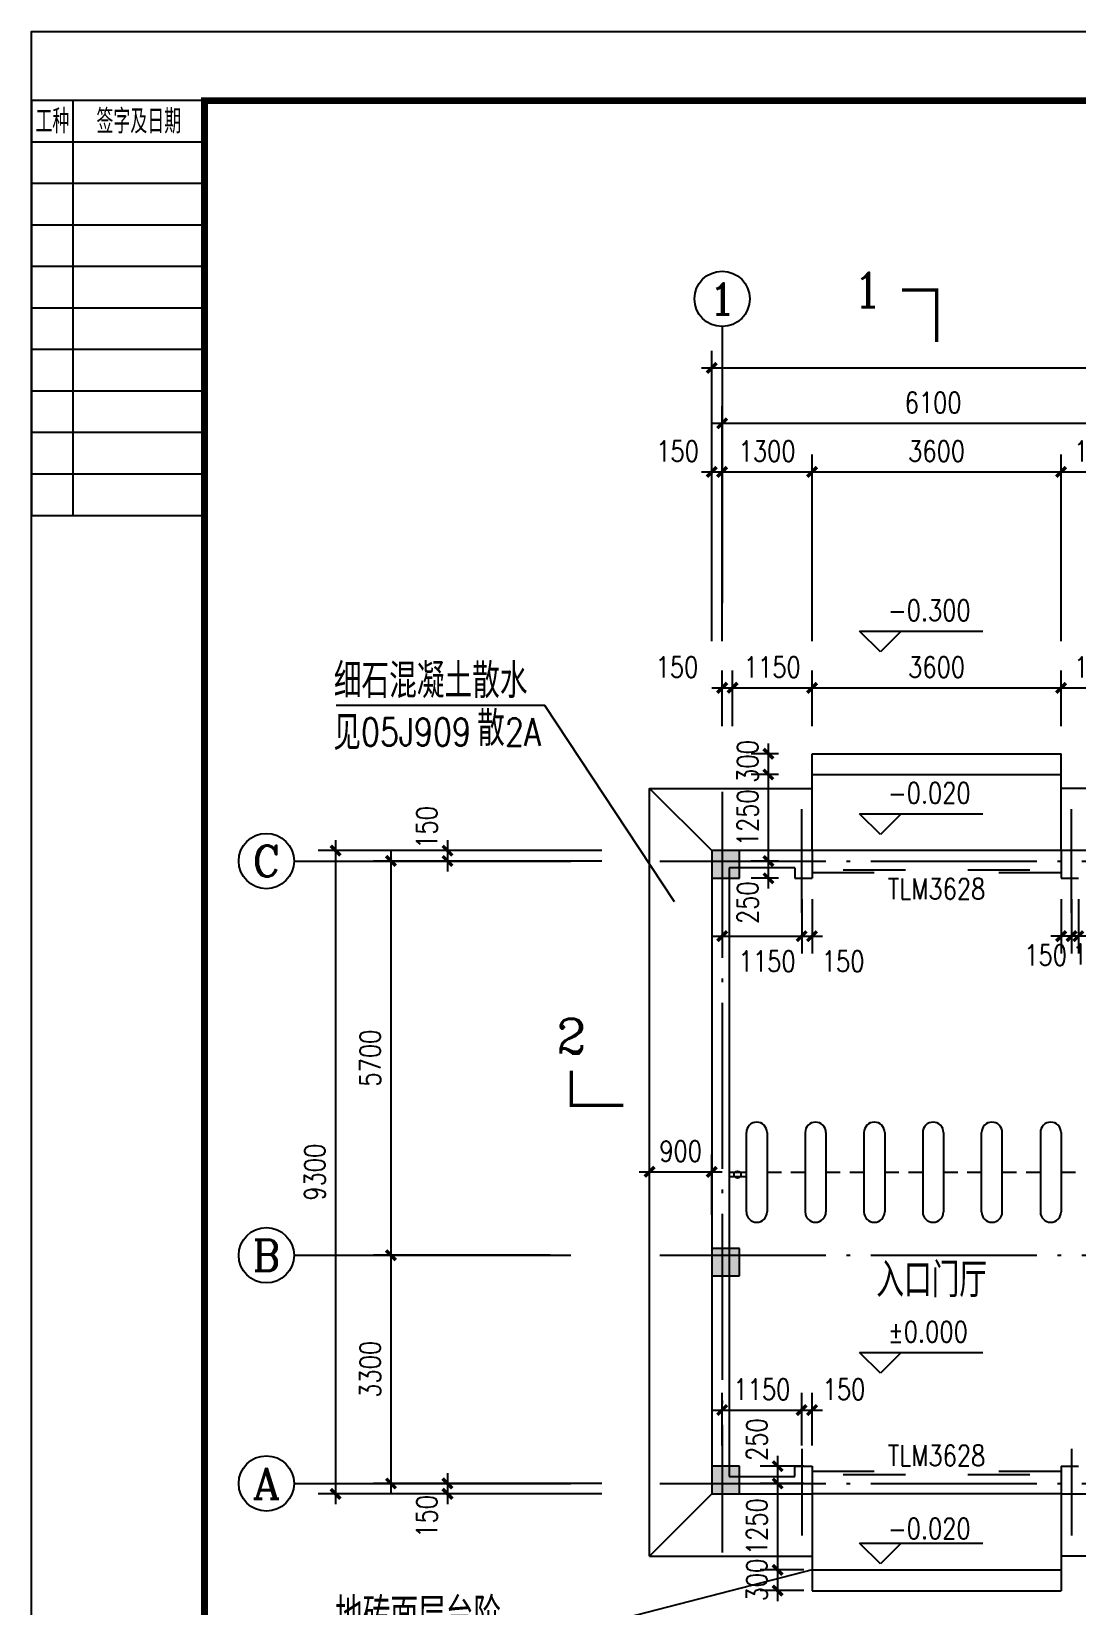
# Model space of a CAD drawing. Extents: x 458975 to 585950, y -118893 to 21149.
# Drawn here: x 458975 to 474082, y -50985 to -28226 of the extents above; entities that cross this region are included whole.
import ezdxf
from ezdxf.enums import TextEntityAlignment as Align

# ---------------------------------------------------------------- set-up
doc = ezdxf.new("R2010")
doc.units = 0
doc.header["$LTSCALE"] = 1000
doc.header["$MEASUREMENT"] = 0
doc.linetypes.add('ACAD_ISO04W100', pattern=[30.5, 24, -3, 0.5, -3])
doc.layers.get('0').update_dxf_attribs({"linetype": 'CONTINUOUS'})
doc.layers.get('DEFPOINTS').update_dxf_attribs({"linetype": 'CONTINUOUS'})
for name, color, linetype in [('APRO', 7, 'CONTINUOUS'), ('AXIS', 3, 'CONTINUOUS'), ('AXIS_TEXT', 3, 'CONTINUOUS'), ('COLUMN', 7, 'CONTINUOUS'), ('DOTE', 1, 'ACAD_ISO04W100'), ('LEVL', 3, 'CONTINUOUS'), ('LVTRY', 6, 'CONTINUOUS'), ('PUB_DIM', 3, 'CONTINUOUS'), ('PUB_SYMB', 3, 'CONTINUOUS'), ('PUB_SYMB_TEXT', 7, 'CONTINUOUS'), ('PUB_TEXT', 7, 'CONTINUOUS'), ('PUB_TITLE', 4, 'CONTINUOUS'), ('SOLID_HATCH', 251, 'CONTINUOUS'), ('STAIR', 2, 'CONTINUOUS'), ('WALL', 151, 'CONTINUOUS'), ('WINDOW', 2, 'CONTINUOUS'), ('WINDOW_GROUND', 2, 'CONTINUOUS'), ('WINDOW_TEXT', 7, 'CONTINUOUS'), ('填充层', 8, 'CONTINUOUS')]:
    doc.layers.add(name, color=color, linetype=linetype)
doc.styles.add('-HZTXTSIMPLEX', font='SIMPLEX.shx', dxfattribs={"width": 0.8, "bigfont": 'HZTXT.shx'})
doc.styles.add('_HZTXT', font='txt.shx', dxfattribs={"width": 0.8, "bigfont": 'HZTXT.shx'})
doc.styles.add('_SIMPLEX', font='simplex.shx', dxfattribs={"width": 0.6})
doc.styles.add('COMP', font='COMPLEX.shx', dxfattribs={"bigfont": 'hztxt'})
doc.styles.add('COMPLEX', font='COMPLEX.shx')
doc.styles.add('dim_font', font='SIMPLEX.shx', dxfattribs={"width": 0.8})
doc.dimstyles.new('DIMN', dxfattribs={"dimtxt": 300, "dimasz": 100, "dimexe": 250, "dimexo": 300, "dimgap": 0, "dimtad": 0, "dimdec": 0, "dimzin": 0, "dimdsep": 46, "dimtxsty": 'dim_font', "dimblk": 'ARCHTICK', "dimcen": 0.09, "dimdle": 150, "dimclrt": 7, "dimazin": 0, "dimtfac": 1, "dimtdec": 0, "dimtix": 1, "dimtmove": 2, "dimatfit": 3, "dimfxl": 1, "dimtvp": 1, "dimtolj": 1, "dimtzin": 0, "dimarcsym": 0})

# ---------------------------------------------------------------- blocks, each defined once
blk = doc.blocks.new('_section')
at = {"const_width": 0.1}
blk.add_lwpolyline([(1, 0), (0, 0), (0, 1.5)], dxfattribs=at)
at = {"layer": 'PUB_SYMB_TEXT', "style": 'COMP'}
blk.add_attdef('A', text='', height=1, dxfattribs=at).set_placement((2, 0), align=Align.MIDDLE)
blk = doc.blocks.new('_axiso')
blk.add_circle((0, 0), 0.5)
at = {"layer": 'AXIS_TEXT', "style": 'COMPLEX', "width": 1.041667}
blk.add_attdef('A', text='', height=0.56, dxfattribs=at).set_placement((-0.25, -0.28), (0.25, -0.28), align=Align.FIT)
blk = doc.blocks.new('_archtick')
at = {"const_width": 0.5}
blk.add_lwpolyline([(-0.7, -0.7), (0.7, 0.7)], dxfattribs=at)
blk = doc.blocks.new('*D12')
at = {"layer": 'AXIS', "color": 0, "lineweight": -2, "transparency": 16777216}
for p, q in [((466471, -40220), (463921, -40220)), ((464171, -40070), (464171, -46070)), ((466471, -45920), (463921, -45920))]:
    blk.add_line(p, q, dxfattribs=at)
at = {"layer": 'DEFPOINTS', "color": 0, "transparency": 16777216}
for p in [(466771, -40220), (464171, -45920), (466771, -45920)]:
    blk.add_point(p, dxfattribs=at)
at = {"layer": 'AXIS', "color": 0, "lineweight": -2, "transparency": 16777216, "xscale": 100, "yscale": 100, "zscale": 100}
for p, rotation in [((464171, -40220), 90), ((464171, -45920), 270)]:
    blk.add_blockref('_archtick', p, dxfattribs=dict(at, rotation=rotation))
at = {"layer": 'AXIS', "color": 7, "transparency": 16777216, "insert": (463871, -43070), "char_height": 300, "attachment_point": 5, "rotation": 90, "style": 'dim_font'}
blk.add_mtext('\\A1;5700', dxfattribs=at)
blk = doc.blocks.new('*D13')
at = {"layer": 'AXIS', "color": 0, "lineweight": -2, "transparency": 16777216}
for p, q in [((466471, -45920), (463921, -45920)), ((464171, -45770), (464171, -49370)), ((466471, -49220), (463921, -49220))]:
    blk.add_line(p, q, dxfattribs=at)
at = {"layer": 'DEFPOINTS', "color": 0, "transparency": 16777216}
for p in [(466771, -45920), (464171, -49220), (466771, -49220)]:
    blk.add_point(p, dxfattribs=at)
at = {"layer": 'AXIS', "color": 0, "lineweight": -2, "transparency": 16777216, "xscale": 100, "yscale": 100, "zscale": 100}
for p, rotation in [((464171, -45920), 90), ((464171, -49220), 270)]:
    blk.add_blockref('_archtick', p, dxfattribs=dict(at, rotation=rotation))
at = {"layer": 'AXIS', "color": 7, "transparency": 16777216, "insert": (463871, -47570), "char_height": 300, "attachment_point": 5, "rotation": 90, "style": 'dim_font'}
blk.add_mtext('\\A1;3300', dxfattribs=at)
blk = doc.blocks.new('*D14')
at = {"layer": 'AXIS', "color": 0, "lineweight": -2, "transparency": 16777216}
for p, q in [((463371, -39920), (463371, -49520)), ((466471, -40070), (463121, -40070)), ((466471, -49370), (463121, -49370))]:
    blk.add_line(p, q, dxfattribs=at)
at = {"layer": 'DEFPOINTS', "color": 0, "transparency": 16777216}
for p in [(466771, -40070), (463371, -49370), (466771, -49370)]:
    blk.add_point(p, dxfattribs=at)
at = {"layer": 'AXIS', "color": 0, "lineweight": -2, "transparency": 16777216, "xscale": 100, "yscale": 100, "zscale": 100}
for p, rotation in [((463371, -40070), 90), ((463371, -49370), 270)]:
    blk.add_blockref('_archtick', p, dxfattribs=dict(at, rotation=rotation))
at = {"layer": 'AXIS', "color": 7, "transparency": 16777216, "insert": (463071, -44720), "char_height": 300, "attachment_point": 5, "rotation": 90, "style": 'dim_font'}
blk.add_mtext('\\A1;9300', dxfattribs=at)
blk = doc.blocks.new('*D25')
at = {"layer": 'AXIS', "color": 0, "lineweight": -2, "transparency": 16777216}
for p, q in [((468958.9982, -36192.27824), (468958.9982, -33642.27824)), ((475058.9982, -36192.27824), (475058.9982, -33642.27824)), ((475208.9982, -33892.27824), (468808.9982, -33892.27824))]:
    blk.add_line(p, q, dxfattribs=at)
at = {"layer": 'DEFPOINTS', "color": 0, "transparency": 16777216}
for p in [(468958.9982, -33892.27824), (468958.9982, -36492.27824), (475058.9982, -36492.27824)]:
    blk.add_point(p, dxfattribs=at)
at = {"layer": 'AXIS', "color": 0, "lineweight": -2, "transparency": 16777216, "xscale": 100, "yscale": 100, "zscale": 100, "rotation": 180}
blk.add_blockref('_archtick', (468958.9982, -33892.27824), dxfattribs=at)
at = {"layer": 'AXIS', "color": 0, "lineweight": -2, "transparency": 16777216, "xscale": 100, "yscale": 100, "zscale": 100}
blk.add_blockref('_archtick', (475058.9982, -33892.27824), dxfattribs=at)
at = {"layer": 'AXIS', "color": 7, "transparency": 16777216, "insert": (472008.9982, -33592.27824), "char_height": 300, "attachment_point": 5, "style": 'dim_font'}
blk.add_mtext('\\A1;6100', dxfattribs=at)
blk = doc.blocks.new('*D26')
at = {"layer": 'AXIS', "color": 0, "lineweight": -2, "transparency": 16777216}
for p, q in [((468809, -36192), (468809, -32842)), ((494059, -36192), (494059, -32842)), ((494209, -33092), (468659, -33092))]:
    blk.add_line(p, q, dxfattribs=at)
at = {"layer": 'DEFPOINTS', "color": 0, "transparency": 16777216}
for p in [(468809, -33092), (468809, -36492), (494059, -36492)]:
    blk.add_point(p, dxfattribs=at)
at = {"layer": 'AXIS', "color": 0, "lineweight": -2, "transparency": 16777216, "xscale": 100, "yscale": 100, "zscale": 100, "rotation": 180}
blk.add_blockref('_archtick', (468809, -33092), dxfattribs=at)
at = {"layer": 'AXIS', "color": 0, "lineweight": -2, "transparency": 16777216, "xscale": 100, "yscale": 100, "zscale": 100}
blk.add_blockref('_archtick', (494059, -33092), dxfattribs=at)
at = {"layer": 'AXIS', "color": 7, "transparency": 16777216, "insert": (481014, -32792), "char_height": 300, "attachment_point": 5, "style": 'dim_font'}
blk.add_mtext('\\A1;25250', dxfattribs=at)
blk = doc.blocks.new('*D39')
at = {"layer": 'DEFPOINTS', "color": 0, "transparency": 16777216}
for p in [(464989, -40220), (467521, -40070), (467521, -40220)]:
    blk.add_point(p, dxfattribs=at)
at = {"layer": 'PUB_DIM', "color": 0, "lineweight": -2, "transparency": 16777216}
for p, q in [((464989, -39920), (464989, -40370)), ((467221, -40070), (464739, -40070)), ((467221, -40220), (464739, -40220))]:
    blk.add_line(p, q, dxfattribs=at)
at = {"layer": 'PUB_DIM', "color": 0, "lineweight": -2, "transparency": 16777216, "xscale": 100, "yscale": 100, "zscale": 100}
for p, rotation in [((464989, -40070), 90), ((464989, -40220), 270)]:
    blk.add_blockref('_archtick', p, dxfattribs=dict(at, rotation=rotation))
at = {"layer": 'PUB_DIM', "color": 7, "transparency": 16777216, "insert": (464689, -39735), "char_height": 300, "attachment_point": 5, "rotation": 90, "style": 'dim_font'}
blk.add_mtext('\\A1;150', dxfattribs=at)
blk = doc.blocks.new('*D40')
at = {"layer": 'DEFPOINTS', "color": 0, "transparency": 16777216}
for p in [(464989, -49370), (467521, -49220), (467521, -49370)]:
    blk.add_point(p, dxfattribs=at)
at = {"layer": 'PUB_DIM', "color": 0, "lineweight": -2, "transparency": 16777216}
for p, q in [((464989, -49070), (464989, -49520)), ((467221, -49220), (464739, -49220)), ((467221, -49370), (464739, -49370))]:
    blk.add_line(p, q, dxfattribs=at)
at = {"layer": 'PUB_DIM', "color": 0, "lineweight": -2, "transparency": 16777216, "xscale": 100, "yscale": 100, "zscale": 100}
for p, rotation in [((464989, -49220), 90), ((464989, -49370), 270)]:
    blk.add_blockref('_archtick', p, dxfattribs=dict(at, rotation=rotation))
at = {"layer": 'PUB_DIM', "color": 7, "transparency": 16777216, "insert": (464689, -49696), "char_height": 300, "attachment_point": 5, "rotation": 90, "style": 'dim_font'}
blk.add_mtext('\\A1;150', dxfattribs=at)
blk = doc.blocks.new('*D43')
at = {"layer": 'DEFPOINTS', "color": 0, "transparency": 16777216}
for p in [(468959, -34594), (468809, -37342), (468959, -37342)]:
    blk.add_point(p, dxfattribs=at)
at = {"layer": 'PUB_DIM', "color": 0, "lineweight": -2, "transparency": 16777216}
for p, q in [((468809, -37042), (468809, -34344)), ((468959, -37042), (468959, -34344)), ((468659, -34594), (469109, -34594))]:
    blk.add_line(p, q, dxfattribs=at)
at = {"layer": 'PUB_DIM', "color": 0, "lineweight": -2, "transparency": 16777216, "xscale": 100, "yscale": 100, "zscale": 100, "rotation": 180}
blk.add_blockref('_archtick', (468809, -34594), dxfattribs=at)
at = {"layer": 'PUB_DIM', "color": 0, "lineweight": -2, "transparency": 16777216, "xscale": 100, "yscale": 100, "zscale": 100}
blk.add_blockref('_archtick', (468959, -34594), dxfattribs=at)
at = {"layer": 'PUB_DIM', "color": 7, "transparency": 16777216, "insert": (468315, -34294), "char_height": 300, "attachment_point": 5, "style": 'dim_font'}
blk.add_mtext('\\A1;150', dxfattribs=at)
blk = doc.blocks.new('*D44')
at = {"layer": 'DEFPOINTS', "color": 0, "transparency": 16777216}
for p in [(470259, -34594), (468959, -37342), (470259, -37342)]:
    blk.add_point(p, dxfattribs=at)
at = {"layer": 'PUB_DIM', "color": 0, "lineweight": -2, "transparency": 16777216}
for p, q in [((468959, -37042), (468959, -34344)), ((470259, -37042), (470259, -34344)), ((468809, -34594), (470409, -34594))]:
    blk.add_line(p, q, dxfattribs=at)
at = {"layer": 'PUB_DIM', "color": 0, "lineweight": -2, "transparency": 16777216, "xscale": 100, "yscale": 100, "zscale": 100, "rotation": 180}
blk.add_blockref('_archtick', (468959, -34594), dxfattribs=at)
at = {"layer": 'PUB_DIM', "color": 0, "lineweight": -2, "transparency": 16777216, "xscale": 100, "yscale": 100, "zscale": 100}
blk.add_blockref('_archtick', (470259, -34594), dxfattribs=at)
at = {"layer": 'PUB_DIM', "color": 7, "transparency": 16777216, "insert": (469609, -34294), "char_height": 300, "attachment_point": 5, "style": 'dim_font'}
blk.add_mtext('\\A1;1300', dxfattribs=at)
blk = doc.blocks.new('*D45')
at = {"layer": 'DEFPOINTS', "color": 0, "transparency": 16777216}
for p in [(473859, -34594), (470259, -37342), (473859, -37342)]:
    blk.add_point(p, dxfattribs=at)
at = {"layer": 'PUB_DIM', "color": 0, "lineweight": -2, "transparency": 16777216}
for p, q in [((470259, -37042), (470259, -34344)), ((473859, -37042), (473859, -34344)), ((470109, -34594), (474009, -34594))]:
    blk.add_line(p, q, dxfattribs=at)
at = {"layer": 'PUB_DIM', "color": 0, "lineweight": -2, "transparency": 16777216, "xscale": 100, "yscale": 100, "zscale": 100, "rotation": 180}
blk.add_blockref('_archtick', (470259, -34594), dxfattribs=at)
at = {"layer": 'PUB_DIM', "color": 0, "lineweight": -2, "transparency": 16777216, "xscale": 100, "yscale": 100, "zscale": 100}
blk.add_blockref('_archtick', (473859, -34594), dxfattribs=at)
at = {"layer": 'PUB_DIM', "color": 7, "transparency": 16777216, "insert": (472059, -34294), "char_height": 300, "attachment_point": 5, "style": 'dim_font'}
blk.add_mtext('\\A1;3600', dxfattribs=at)
blk = doc.blocks.new('*D46')
at = {"layer": 'DEFPOINTS', "color": 0, "transparency": 16777216}
for p in [(475059, -34594), (473859, -37342), (475059, -37342)]:
    blk.add_point(p, dxfattribs=at)
at = {"layer": 'PUB_DIM', "color": 0, "lineweight": -2, "transparency": 16777216}
for p, q in [((473859, -37042), (473859, -34344)), ((475059, -37042), (475059, -34344)), ((473709, -34594), (475209, -34594))]:
    blk.add_line(p, q, dxfattribs=at)
at = {"layer": 'PUB_DIM', "color": 0, "lineweight": -2, "transparency": 16777216, "xscale": 100, "yscale": 100, "zscale": 100, "rotation": 180}
blk.add_blockref('_archtick', (473859, -34594), dxfattribs=at)
at = {"layer": 'PUB_DIM', "color": 0, "lineweight": -2, "transparency": 16777216, "xscale": 100, "yscale": 100, "zscale": 100}
blk.add_blockref('_archtick', (475059, -34594), dxfattribs=at)
at = {"layer": 'PUB_DIM', "color": 7, "transparency": 16777216, "insert": (474459, -34294), "char_height": 300, "attachment_point": 5, "style": 'dim_font'}
blk.add_mtext('\\A1;1200', dxfattribs=at)
blk = doc.blocks.new('*D83')
at = {"layer": 'DEFPOINTS', "color": 0, "transparency": 16777216}
for p in [(469109, -37716), (468959, -38570), (469109, -38570)]:
    blk.add_point(p, dxfattribs=at)
at = {"layer": 'PUB_DIM', "color": 0, "lineweight": -2, "transparency": 16777216}
for p, q in [((468959, -38270), (468959, -37466)), ((469109, -38270), (469109, -37466)), ((468809, -37716), (469259, -37716))]:
    blk.add_line(p, q, dxfattribs=at)
at = {"layer": 'PUB_DIM', "color": 0, "lineweight": -2, "transparency": 16777216, "xscale": 100, "yscale": 100, "zscale": 100, "rotation": 180}
blk.add_blockref('_archtick', (468959, -37716), dxfattribs=at)
at = {"layer": 'PUB_DIM', "color": 0, "lineweight": -2, "transparency": 16777216, "xscale": 100, "yscale": 100, "zscale": 100}
blk.add_blockref('_archtick', (469109, -37716), dxfattribs=at)
at = {"layer": 'PUB_DIM', "color": 7, "transparency": 16777216, "insert": (468306, -37416), "char_height": 300, "attachment_point": 5, "style": 'dim_font'}
blk.add_mtext('\\A1;150', dxfattribs=at)
blk = doc.blocks.new('*D84')
at = {"layer": 'DEFPOINTS', "color": 0, "transparency": 16777216}
for p in [(470259, -37716), (469109, -38570), (470259, -38570)]:
    blk.add_point(p, dxfattribs=at)
at = {"layer": 'PUB_DIM', "color": 0, "lineweight": -2, "transparency": 16777216}
for p, q in [((469109, -38270), (469109, -37466)), ((470259, -38270), (470259, -37466)), ((468959, -37716), (470409, -37716))]:
    blk.add_line(p, q, dxfattribs=at)
at = {"layer": 'PUB_DIM', "color": 0, "lineweight": -2, "transparency": 16777216, "xscale": 100, "yscale": 100, "zscale": 100, "rotation": 180}
blk.add_blockref('_archtick', (469109, -37716), dxfattribs=at)
at = {"layer": 'PUB_DIM', "color": 0, "lineweight": -2, "transparency": 16777216, "xscale": 100, "yscale": 100, "zscale": 100}
blk.add_blockref('_archtick', (470259, -37716), dxfattribs=at)
at = {"layer": 'PUB_DIM', "color": 7, "transparency": 16777216, "insert": (469684, -37416), "char_height": 300, "attachment_point": 5, "style": 'dim_font'}
blk.add_mtext('\\A1;1150', dxfattribs=at)
blk = doc.blocks.new('*D85')
at = {"layer": 'DEFPOINTS', "color": 0, "transparency": 16777216}
for p in [(469628, -40220), (470075, -40220), (470075, -40470)]:
    blk.add_point(p, dxfattribs=at)
at = {"layer": 'PUB_DIM', "color": 0, "lineweight": -2, "transparency": 16777216}
for p, q in [((469775, -40220), (469378, -40220)), ((469628, -40620), (469628, -40070)), ((469775, -40470), (469378, -40470))]:
    blk.add_line(p, q, dxfattribs=at)
at = {"layer": 'PUB_DIM', "color": 0, "lineweight": -2, "transparency": 16777216, "xscale": 100, "yscale": 100, "zscale": 100}
for p, rotation in [((469628, -40220), 90), ((469628, -40470), 270)]:
    blk.add_blockref('_archtick', p, dxfattribs=dict(at, rotation=rotation))
at = {"layer": 'PUB_DIM', "color": 7, "transparency": 16777216, "insert": (469328, -40823), "char_height": 300, "attachment_point": 5, "rotation": 90, "style": 'dim_font'}
blk.add_mtext('\\A1;250', dxfattribs=at)
blk = doc.blocks.new('*D86')
at = {"layer": 'DEFPOINTS', "color": 0, "transparency": 16777216}
for p in [(469628, -38670), (470075, -38670), (470075, -38970)]:
    blk.add_point(p, dxfattribs=at)
at = {"layer": 'PUB_DIM', "color": 0, "lineweight": -2, "transparency": 16777216}
for p, q in [((469775, -38670), (469378, -38670)), ((469628, -39120), (469628, -38520)), ((469775, -38970), (469378, -38970))]:
    blk.add_line(p, q, dxfattribs=at)
at = {"layer": 'PUB_DIM', "color": 0, "lineweight": -2, "transparency": 16777216, "xscale": 100, "yscale": 100, "zscale": 100}
for p, rotation in [((469628, -38670), 90), ((469628, -38970), 270)]:
    blk.add_blockref('_archtick', p, dxfattribs=dict(at, rotation=rotation))
at = {"layer": 'PUB_DIM', "color": 7, "transparency": 16777216, "insert": (469328, -38781), "char_height": 300, "attachment_point": 5, "rotation": 90, "style": 'dim_font'}
blk.add_mtext('\\A1;300', dxfattribs=at)
blk = doc.blocks.new('*D87')
at = {"layer": 'DEFPOINTS', "color": 0, "transparency": 16777216}
for p in [(468809, -44714), (467909, -45635), (468809, -45635)]:
    blk.add_point(p, dxfattribs=at)
at = {"layer": 'PUB_DIM', "color": 0, "lineweight": -2, "transparency": 16777216}
for p, q in [((467909, -45335), (467909, -44464)), ((468809, -45335), (468809, -44464)), ((467759, -44714), (468959, -44714))]:
    blk.add_line(p, q, dxfattribs=at)
at = {"layer": 'PUB_DIM', "color": 0, "lineweight": -2, "transparency": 16777216, "xscale": 100, "yscale": 100, "zscale": 100, "rotation": 180}
blk.add_blockref('_archtick', (467909, -44714), dxfattribs=at)
at = {"layer": 'PUB_DIM', "color": 0, "lineweight": -2, "transparency": 16777216, "xscale": 100, "yscale": 100, "zscale": 100}
blk.add_blockref('_archtick', (468809, -44714), dxfattribs=at)
at = {"layer": 'PUB_DIM', "color": 7, "transparency": 16777216, "insert": (468359, -44414), "char_height": 300, "attachment_point": 5, "style": 'dim_font'}
blk.add_mtext('\\A1;900', dxfattribs=at)
blk = doc.blocks.new('*D91')
at = {"layer": 'DEFPOINTS', "color": 0, "transparency": 16777216}
for p in [(470441, -50470), (469761, -50770), (470441, -50770)]:
    blk.add_point(p, dxfattribs=at)
at = {"layer": 'PUB_DIM', "color": 0, "lineweight": -2, "transparency": 16777216}
for p, q in [((470141, -50470), (469511, -50470)), ((469761, -50320), (469761, -50920)), ((470141, -50770), (469511, -50770))]:
    blk.add_line(p, q, dxfattribs=at)
at = {"layer": 'PUB_DIM', "color": 0, "lineweight": -2, "transparency": 16777216, "xscale": 100, "yscale": 100, "zscale": 100}
for p, rotation in [((469761, -50470), 90), ((469761, -50770), 270)]:
    blk.add_blockref('_archtick', p, dxfattribs=dict(at, rotation=rotation))
at = {"layer": 'PUB_DIM', "color": 7, "transparency": 16777216, "insert": (469461, -50617), "char_height": 300, "attachment_point": 5, "rotation": 90, "style": 'dim_font'}
blk.add_mtext('\\A1;300', dxfattribs=at)
blk = doc.blocks.new('_FZH')
for p, q in [((-0.5, 0.5), (-0.5, -0.5)), ((0.5, 0.5), (-0.5, 0.5)), ((0.5, -0.5), (0.5, 0.5)), ((-0.5, -0.5), (0.5, -0.5))]:
    blk.add_line(p, q)
at = {"layer": 'SOLID_HATCH'}
blk.add_solid([(0.5, 0.5), (0.5, -0.5), (-0.5, 0.5), (-0.5, -0.5)], dxfattribs=at)
blk = doc.blocks.new('UC1E3PXU')
for p, q in [((-0.375, 0.1111), (-0.125, 0.1111)), ((0.125, 0.1111), (0.375, 0.1111)), ((-0.25, -0.1111), (-0.5, -0.1111)), ((0.5, -0.1111), (0.25, -0.1111))]:
    blk.add_line(p, q)
blk = doc.blocks.new('*D283')
at = {"layer": 'DEFPOINTS', "color": 0, "transparency": 16777216}
for p in [(469628, -38970), (470075, -38970), (470075, -40220)]:
    blk.add_point(p, dxfattribs=at)
at = {"layer": 'PUB_DIM', "color": 0, "lineweight": -2, "transparency": 16777216}
for p, q in [((469628, -40370), (469628, -38820)), ((469775, -38970), (469378, -38970)), ((469775, -40220), (469378, -40220))]:
    blk.add_line(p, q, dxfattribs=at)
at = {"layer": 'PUB_DIM', "color": 0, "lineweight": -2, "transparency": 16777216, "xscale": 100, "yscale": 100, "zscale": 100}
for p, rotation in [((469628, -38970), 90), ((469628, -40220), 270)]:
    blk.add_blockref('_archtick', p, dxfattribs=dict(at, rotation=rotation))
at = {"layer": 'PUB_DIM', "color": 7, "transparency": 16777216, "insert": (469328, -39595), "char_height": 300, "attachment_point": 5, "rotation": 90, "style": 'dim_font'}
blk.add_mtext('\\A1;1250', dxfattribs=at)
blk = doc.blocks.new('*D284')
at = {"layer": 'DEFPOINTS', "color": 0, "transparency": 16777216}
for p in [(468959, -40470), (470109, -40470), (470109, -41306)]:
    blk.add_point(p, dxfattribs=at)
at = {"layer": 'PUB_DIM', "color": 0, "lineweight": -2, "transparency": 16777216}
for p, q in [((468959, -40770), (468959, -41556)), ((470109, -40770), (470109, -41556)), ((468809, -41306), (470259, -41306))]:
    blk.add_line(p, q, dxfattribs=at)
at = {"layer": 'PUB_DIM', "color": 0, "lineweight": -2, "transparency": 16777216, "xscale": 100, "yscale": 100, "zscale": 100, "rotation": 180}
blk.add_blockref('_archtick', (468959, -41306), dxfattribs=at)
at = {"layer": 'PUB_DIM', "color": 0, "lineweight": -2, "transparency": 16777216, "xscale": 100, "yscale": 100, "zscale": 100}
blk.add_blockref('_archtick', (470109, -41306), dxfattribs=at)
at = {"layer": 'PUB_DIM', "color": 7, "transparency": 16777216, "insert": (469610, -41670), "char_height": 300, "attachment_point": 5, "style": 'dim_font'}
blk.add_mtext('\\A1;1150', dxfattribs=at)
blk = doc.blocks.new('*D285')
at = {"layer": 'DEFPOINTS', "color": 0, "transparency": 16777216}
for p in [(470109, -40470), (470259, -40470), (470259, -41306)]:
    blk.add_point(p, dxfattribs=at)
at = {"layer": 'PUB_DIM', "color": 0, "lineweight": -2, "transparency": 16777216}
for p, q in [((470109, -40770), (470109, -41556)), ((470259, -40770), (470259, -41556)), ((469959, -41306), (470409, -41306))]:
    blk.add_line(p, q, dxfattribs=at)
at = {"layer": 'PUB_DIM', "color": 0, "lineweight": -2, "transparency": 16777216, "xscale": 100, "yscale": 100, "zscale": 100, "rotation": 180}
blk.add_blockref('_archtick', (470109, -41306), dxfattribs=at)
at = {"layer": 'PUB_DIM', "color": 0, "lineweight": -2, "transparency": 16777216, "xscale": 100, "yscale": 100, "zscale": 100}
blk.add_blockref('_archtick', (470259, -41306), dxfattribs=at)
at = {"layer": 'PUB_DIM', "color": 7, "transparency": 16777216, "insert": (470708, -41670), "char_height": 300, "attachment_point": 5, "style": 'dim_font'}
blk.add_mtext('\\A1;150', dxfattribs=at)
blk = doc.blocks.new('*D286')
at = {"layer": 'DEFPOINTS', "color": 0, "transparency": 16777216}
for p in [(470441, -48970), (469761, -49220), (470441, -49220)]:
    blk.add_point(p, dxfattribs=at)
at = {"layer": 'PUB_DIM', "color": 0, "lineweight": -2, "transparency": 16777216}
for p, q in [((469761, -48820), (469761, -49370)), ((470141, -48970), (469511, -48970)), ((470141, -49220), (469511, -49220))]:
    blk.add_line(p, q, dxfattribs=at)
at = {"layer": 'PUB_DIM', "color": 0, "lineweight": -2, "transparency": 16777216, "xscale": 100, "yscale": 100, "zscale": 100}
for p, rotation in [((469761, -48970), 90), ((469761, -49220), 270)]:
    blk.add_blockref('_archtick', p, dxfattribs=dict(at, rotation=rotation))
at = {"layer": 'PUB_DIM', "color": 7, "transparency": 16777216, "insert": (469461, -48586), "char_height": 300, "attachment_point": 5, "rotation": 90, "style": 'dim_font'}
blk.add_mtext('\\A1;250', dxfattribs=at)
blk = doc.blocks.new('*D289')
at = {"layer": 'DEFPOINTS', "color": 0, "transparency": 16777216}
for p in [(473859, -37716), (470259, -38570), (473859, -38570)]:
    blk.add_point(p, dxfattribs=at)
at = {"layer": 'PUB_DIM', "color": 0, "lineweight": -2, "transparency": 16777216}
for p, q in [((470259, -38270), (470259, -37466)), ((473859, -38270), (473859, -37466)), ((470109, -37716), (474009, -37716))]:
    blk.add_line(p, q, dxfattribs=at)
at = {"layer": 'PUB_DIM', "color": 0, "lineweight": -2, "transparency": 16777216, "xscale": 100, "yscale": 100, "zscale": 100, "rotation": 180}
blk.add_blockref('_archtick', (470259, -37716), dxfattribs=at)
at = {"layer": 'PUB_DIM', "color": 0, "lineweight": -2, "transparency": 16777216, "xscale": 100, "yscale": 100, "zscale": 100}
blk.add_blockref('_archtick', (473859, -37716), dxfattribs=at)
at = {"layer": 'PUB_DIM', "color": 7, "transparency": 16777216, "insert": (472059, -37416), "char_height": 300, "attachment_point": 5, "style": 'dim_font'}
blk.add_mtext('\\A1;3600', dxfattribs=at)
blk = doc.blocks.new('*D290')
at = {"layer": 'DEFPOINTS', "color": 0, "transparency": 16777216}
for p in [(475059, -37716), (473859, -38570), (475059, -38570)]:
    blk.add_point(p, dxfattribs=at)
at = {"layer": 'PUB_DIM', "color": 0, "lineweight": -2, "transparency": 16777216}
for p, q in [((473859, -38270), (473859, -37466)), ((475059, -38270), (475059, -37466)), ((473709, -37716), (475209, -37716))]:
    blk.add_line(p, q, dxfattribs=at)
at = {"layer": 'PUB_DIM', "color": 0, "lineweight": -2, "transparency": 16777216, "xscale": 100, "yscale": 100, "zscale": 100, "rotation": 180}
blk.add_blockref('_archtick', (473859, -37716), dxfattribs=at)
at = {"layer": 'PUB_DIM', "color": 0, "lineweight": -2, "transparency": 16777216, "xscale": 100, "yscale": 100, "zscale": 100}
blk.add_blockref('_archtick', (475059, -37716), dxfattribs=at)
at = {"layer": 'PUB_DIM', "color": 7, "transparency": 16777216, "insert": (474459, -37416), "char_height": 300, "attachment_point": 5, "style": 'dim_font'}
blk.add_mtext('\\A1;1200', dxfattribs=at)
blk = doc.blocks.new('*D345')
at = {"layer": 'DEFPOINTS', "color": 0, "transparency": 16777216}
for p in [(474009, -40470), (474109, -40470), (474009, -41306)]:
    blk.add_point(p, dxfattribs=at)
at = {"layer": 'PUB_DIM', "color": 0, "lineweight": -2, "transparency": 16777216}
for p, q in [((474009, -40770), (474009, -41556)), ((474109, -40770), (474109, -41556)), ((474259, -41306), (473859, -41306))]:
    blk.add_line(p, q, dxfattribs=at)
at = {"layer": 'PUB_DIM', "color": 0, "lineweight": -2, "transparency": 16777216, "xscale": 100, "yscale": 100, "zscale": 100, "rotation": 180}
blk.add_blockref('_archtick', (474009, -41306), dxfattribs=at)
at = {"layer": 'PUB_DIM', "color": 0, "lineweight": -2, "transparency": 16777216, "xscale": 100, "yscale": 100, "zscale": 100}
blk.add_blockref('_archtick', (474109, -41306), dxfattribs=at)
at = {"layer": 'PUB_DIM', "color": 7, "transparency": 16777216, "insert": (474333, -41568), "char_height": 300, "attachment_point": 5, "style": 'dim_font'}
blk.add_mtext('\\A1;100', dxfattribs=at)
blk = doc.blocks.new('*D346')
at = {"layer": 'DEFPOINTS', "color": 0, "transparency": 16777216}
for p in [(473859, -40470), (474009, -40470), (473859, -41306)]:
    blk.add_point(p, dxfattribs=at)
at = {"layer": 'PUB_DIM', "color": 0, "lineweight": -2, "transparency": 16777216}
for p, q in [((473859, -40770), (473859, -41556)), ((474009, -40770), (474009, -41556)), ((474159, -41306), (473709, -41306))]:
    blk.add_line(p, q, dxfattribs=at)
at = {"layer": 'PUB_DIM', "color": 0, "lineweight": -2, "transparency": 16777216, "xscale": 100, "yscale": 100, "zscale": 100, "rotation": 180}
blk.add_blockref('_archtick', (473859, -41306), dxfattribs=at)
at = {"layer": 'PUB_DIM', "color": 0, "lineweight": -2, "transparency": 16777216, "xscale": 100, "yscale": 100, "zscale": 100}
blk.add_blockref('_archtick', (474009, -41306), dxfattribs=at)
at = {"layer": 'PUB_DIM', "color": 7, "transparency": 16777216, "insert": (473635, -41582), "char_height": 300, "attachment_point": 5, "style": 'dim_font'}
blk.add_mtext('\\A1;150', dxfattribs=at)
blk = doc.blocks.new('*D347')
at = {"layer": 'DEFPOINTS', "color": 0, "transparency": 16777216}
for p in [(470441, -49220), (469761, -50470), (470441, -50470)]:
    blk.add_point(p, dxfattribs=at)
at = {"layer": 'PUB_DIM', "color": 0, "lineweight": -2, "transparency": 16777216}
for p, q in [((469761, -49070), (469761, -50620)), ((470141, -49220), (469511, -49220)), ((470141, -50470), (469511, -50470))]:
    blk.add_line(p, q, dxfattribs=at)
at = {"layer": 'PUB_DIM', "color": 0, "lineweight": -2, "transparency": 16777216, "xscale": 100, "yscale": 100, "zscale": 100}
for p, rotation in [((469761, -49220), 90), ((469761, -50470), 270)]:
    blk.add_blockref('_archtick', p, dxfattribs=dict(at, rotation=rotation))
at = {"layer": 'PUB_DIM', "color": 7, "transparency": 16777216, "insert": (469461, -49845), "char_height": 300, "attachment_point": 5, "rotation": 90, "style": 'dim_font'}
blk.add_mtext('\\A1;1250', dxfattribs=at)
blk = doc.blocks.new('*D348')
at = {"layer": 'DEFPOINTS', "color": 0, "transparency": 16777216}
for p in [(470109, -48159), (468959, -48970), (470109, -48970)]:
    blk.add_point(p, dxfattribs=at)
at = {"layer": 'PUB_DIM', "color": 0, "lineweight": -2, "transparency": 16777216}
for p, q in [((468959, -48670), (468959, -47909)), ((470109, -48670), (470109, -47909)), ((468809, -48159), (470259, -48159))]:
    blk.add_line(p, q, dxfattribs=at)
at = {"layer": 'PUB_DIM', "color": 0, "lineweight": -2, "transparency": 16777216, "xscale": 100, "yscale": 100, "zscale": 100, "rotation": 180}
blk.add_blockref('_archtick', (468959, -48159), dxfattribs=at)
at = {"layer": 'PUB_DIM', "color": 0, "lineweight": -2, "transparency": 16777216, "xscale": 100, "yscale": 100, "zscale": 100}
blk.add_blockref('_archtick', (470109, -48159), dxfattribs=at)
at = {"layer": 'PUB_DIM', "color": 7, "transparency": 16777216, "insert": (469534, -47859), "char_height": 300, "attachment_point": 5, "style": 'dim_font'}
blk.add_mtext('\\A1;1150', dxfattribs=at)
blk = doc.blocks.new('*D349')
at = {"layer": 'DEFPOINTS', "color": 0, "transparency": 16777216}
for p in [(470259, -48159), (470109, -48970), (470259, -48970)]:
    blk.add_point(p, dxfattribs=at)
at = {"layer": 'PUB_DIM', "color": 0, "lineweight": -2, "transparency": 16777216}
for p, q in [((470109, -48670), (470109, -47909)), ((470259, -48670), (470259, -47909)), ((469959, -48159), (470409, -48159))]:
    blk.add_line(p, q, dxfattribs=at)
at = {"layer": 'PUB_DIM', "color": 0, "lineweight": -2, "transparency": 16777216, "xscale": 100, "yscale": 100, "zscale": 100, "rotation": 180}
blk.add_blockref('_archtick', (470109, -48159), dxfattribs=at)
at = {"layer": 'PUB_DIM', "color": 0, "lineweight": -2, "transparency": 16777216, "xscale": 100, "yscale": 100, "zscale": 100}
blk.add_blockref('_archtick', (470259, -48159), dxfattribs=at)
at = {"layer": 'PUB_DIM', "color": 7, "transparency": 16777216, "insert": (470721, -47859), "char_height": 300, "attachment_point": 5, "style": 'dim_font'}
blk.add_mtext('\\A1;150', dxfattribs=at)

msp = doc.modelspace()

# ---------------------------------------------------------------- linework, layer by layer
for p, q in [((459575.5, -29226.1), (459575.5, -35226.1)), ((461475.5, -29826.1), (458975.5, -29826.1)), ((461475.5, -30426.1), (458975.5, -30426.1)), ((461475.5, -31026.1), (458975.5, -31026.1)), ((461475.5, -31626.1), (458975.5, -31626.1)), ((461475.5, -32226.1), (458975.5, -32226.1)), ((461475.5, -32826.1), (458975.5, -32826.1)), ((461475.5, -33426.1), (458975.5, -33426.1)), ((461475.5, -34026.1), (458975.5, -34026.1)), ((461475.5, -34626.1), (458975.5, -34626.1)), ((469309, -45294.4), (469309, -44146.4)), ((469609, -44146.4), (469609, -45294.4)), ((470159, -44146.4), (470159, -45294.4)), ((470459, -44146.4), (470459, -45294.4)), ((471009, -44146.4), (471009, -45294.4)), ((471309, -44146.4), (471309, -45294.4)), ((471859, -44146.4), (471859, -45294.4)), ((472159, -44146.4), (472159, -45294.4)), ((472709, -45294.4), (472709, -44146.4)), ((473009, -45294.4), (473009, -44146.4)), ((473559, -44146.4), (473559, -45294.4)), ((473859, -44146.4), (473859, -45294.4)), ((469609, -44720.4), (469815.1, -44720.4)), ((469952.9, -44720.4), (470159, -44720.4)), ((470459, -44720.4), (470665.1, -44720.4)), ((470802.9, -44720.4), (471009, -44720.4)), ((471309, -44720.4), (471515.1, -44720.4)), ((471652.9, -44720.4), (471859, -44720.4)), ((472159, -44720.4), (472365.1, -44720.4)), ((472502.9, -44720.4), (472709, -44720.4)), ((473009, -44720.4), (473215.1, -44720.4)), ((473352.9, -44720.4), (473559, -44720.4)), ((473859, -44720.4), (474065.1, -44720.4))]:
    msp.add_line(p, q)
msp.add_lwpolyline([(458975.5, -29226.1), (458975.5, -35226.1), (461475.5, -35226.1), (461475.5, -29226.1)], close=True)
for centre, start, end in [((469459, -44146.4), 0, 180), ((470309, -44146.4), 0, 180), ((471159, -44146.4), 0, 180), ((472009, -44146.4), 0, 180), ((472859, -44146.4), 0, 180), ((473709, -44146.4), 0, 180), ((469459, -45294.4), 180, 0), ((470309, -45294.4), 180, 0), ((471159, -45294.4), 180, 0), ((472009, -45294.4), 180, 0), ((472859, -45294.4), 180, 0), ((473709, -45294.4), 180, 0)]:
    msp.add_arc(centre, 150, start, end)
at = {"layer": 'APRO'}
for points in [[(467909, -50270.4), (467909, -50270.4), (467909, -40070.4), (467909, -39170.4), (470259, -39170.4)], [(467909, -39170.4), (468809, -40070.4)], [(475059, -39170.4), (473859, -39170.4)], [(467909, -50270.4), (468809, -49370.4)], [(483659, -49370.4), (483659, -49370.4), (483659, -49370.4), (483659, -50270.4), (473859, -50270.4)], [(467909, -50270.4), (470259, -50270.4)]]:
    msp.add_lwpolyline(points, dxfattribs=at)
at = {"layer": 'AXIS'}
for p, q in [((468959, -32492.3), (468959, -36492.3)), ((462770.6, -40220.4), (466770.6, -40220.4)), ((462770.6, -45920.4), (466770.6, -45920.4)), ((462770.6, -49220.4), (466770.6, -49220.4))]:
    msp.add_line(p, q, dxfattribs=at)
at = {"layer": 'DOTE', "ltscale": 0.1}
for p, q in [((468959, -39220.4), (468959, -50220.4)), ((470109, -40970.4), (470109, -39470.4)), ((474009, -40970.4), (474009, -39470.4)), ((468059, -40220.4), (495459, -40220.4)), ((468059, -45920.4), (495459, -45920.4)), ((470109, -48720.4), (470109, -49970.4)), ((474009, -48720.4), (474009, -49970.4)), ((468059, -49220.4), (495459, -49220.4))]:
    msp.add_line(p, q, dxfattribs=at)
at = {"layer": 'LEVL'}
for p, q in [((471247, -37196.1), (470947, -36896.1)), ((470947, -36896.1), (471547, -36896.1)), ((471547, -36896.1), (471247, -37196.1)), ((471247, -36896.1), (472727, -36896.1)), ((466398.2, -37973.1), (463378.1, -37973.1)), ((468268.6, -40812.7), (466398.2, -37973.1)), ((471247, -39836.1), (470947, -39536.1)), ((470947, -39536.1), (471547, -39536.1)), ((471547, -39536.1), (471247, -39836.1)), ((471247, -39536.1), (472727, -39536.1)), ((471247, -47626.2), (470947, -47326.2)), ((470947, -47326.2), (471547, -47326.2)), ((471547, -47326.2), (471247, -47626.2)), ((471247, -47326.2), (472727, -47326.2)), ((471247, -50382.5), (470947, -50082.5)), ((470947, -50082.5), (471547, -50082.5)), ((471547, -50082.5), (471247, -50382.5)), ((471247, -50082.5), (472727, -50082.5)), ((470259, -50470.4), (466398.2, -51467.6))]:
    msp.add_line(p, q, dxfattribs=at)
at = {"layer": 'LVTRY'}
msp.add_circle((469181, -44753.6), 50, dxfattribs=at)
at = {"layer": 'PUB_TITLE'}
msp.add_lwpolyline([(458975.5, -70226.1), (458975.5, -28226.1), (518375.5, -28226.1), (518375.5, -70226.1)], close=True, dxfattribs=at)
at = {"layer": 'PUB_TITLE', "const_width": 100}
msp.add_lwpolyline([(461475.5, -69226.1), (517375.5, -69226.1), (517375.5, -29226.1), (461475.5, -29226.1)], close=True, dxfattribs=at)
at = {"layer": 'STAIR'}
for p, q in [((470259, -38670.4), (473859, -38670.4)), ((470259, -40070.4), (470259, -38670.4)), ((473859, -40070.4), (473859, -38670.4)), ((470259, -38970.4), (473859, -38970.4)), ((470259, -49370.4), (470259, -50770.4)), ((473859, -49370.4), (473859, -50770.4)), ((470259, -50470.4), (473859, -50470.4)), ((470259, -50770.4), (473859, -50770.4))]:
    msp.add_line(p, q, dxfattribs=at)
at = {"layer": 'WALL'}
for p, q in [((468809, -40070.4), (468809, -49370.4)), ((470259, -40070.4), (468809, -40070.4)), ((470259, -40070.4), (470259, -40470.4)), ((475609, -40070.4), (473859, -40070.4)), ((473859, -40070.4), (473859, -40470.4)), ((469059, -40320.4), (469059, -49120.4)), ((470009, -40320.4), (469059, -40320.4)), ((470009, -40320.4), (470009, -40470.4)), ((470009, -40470.4), (470259, -40470.4)), ((473859, -40470.4), (474109, -40470.4)), ((469059, -49120.4), (470009, -49120.4)), ((470009, -48970.4), (470259, -48970.4)), ((470009, -49120.4), (470009, -48970.4)), ((470259, -48970.4), (470259, -49370.4)), ((473859, -48970.4), (474109, -48970.4)), ((473859, -48970.4), (473859, -49370.4)), ((468809, -49370.4), (470259, -49370.4)), ((473859, -49370.4), (476759, -49370.4))]:
    msp.add_line(p, q, dxfattribs=at)
at = {"layer": 'WINDOW_GROUND'}
for p, q in [((473859, -40070.4), (470259, -40070.4)), ((473859, -49370.4), (470259, -49370.4))]:
    msp.add_line(p, q, dxfattribs=at)
at = {"layer": '填充层'}
for p, q in [((469059, -44720.4), (469309, -44720.4)), ((469059, -44780.4), (469309, -44780.4))]:
    msp.add_line(p, q, dxfattribs=at)

# ---------------------------------------------------------------- block references
at = {"layer": 'AXIS'}
ref = msp.add_blockref('_axiso', (468959, -32092.3), dxfattribs=dict(at, xscale=800, yscale=800, zscale=800))
ref.add_attrib('A', '1', dxfattribs={"layer": 'AXIS_TEXT', "height": 448, "style": 'COMPLEX', "width": 2.083333}).set_placement((468759, -32316.3), (469159, -32316.3), align=Align.FIT)
ref = msp.add_blockref('_axiso', (462370.6, -40220.4), dxfattribs=dict(at, xscale=800, yscale=800, zscale=800))
ref.add_attrib('A', 'C', dxfattribs={"layer": 'AXIS_TEXT', "height": 448, "style": 'COMPLEX', "width": 1.25}).set_placement((462170.6, -40444.4), (462570.6, -40444.4), align=Align.FIT)
ref = msp.add_blockref('_axiso', (462370.6, -45920.4), dxfattribs=dict(at, xscale=800, yscale=800, zscale=800))
ref.add_attrib('A', 'B', dxfattribs={"layer": 'AXIS_TEXT', "height": 448, "style": 'COMPLEX', "width": 1.102941}).set_placement((462170.6, -46144.4), (462570.6, -46144.4), align=Align.FIT)
at = {"layer": 'AXIS', "xscale": 800, "yscale": 800, "zscale": 800}
msp.add_blockref('_axiso', (462370.6, -49220.4), dxfattribs=at).add_auto_attribs({'A': 'A'})
at = {"layer": 'COLUMN', "xscale": 400, "yscale": 400, "zscale": 400}
for p in [(469009, -40270.4), (469009, -46020.4), (469009, -49170.4)]:
    msp.add_blockref('_FZH', p, dxfattribs=at)
at = {"layer": 'PUB_SYMB'}
ref = msp.add_blockref('_section', (472059, -31964.2), dxfattribs=dict(at, xscale=500, yscale=500, zscale=500, rotation=180))
ref.add_attrib('A', '1', dxfattribs={"layer": 'PUB_SYMB_TEXT', "height": 500, "style": 'COMP'}).set_placement((471059, -31964.2), align=Align.MIDDLE)
ref = msp.add_blockref('_section', (466778.9, -43753.8), dxfattribs=dict(at, xscale=-500, yscale=500, zscale=500, rotation=270))
ref.add_attrib('A', '2', dxfattribs={"layer": 'PUB_SYMB_TEXT', "height": 500, "style": 'COMP'}).set_placement((466778.9, -42753.8), align=Align.MIDDLE)
at = {"layer": 'WINDOW'}
ref = msp.add_blockref('UC1E3PXU', (472059, -40370.4), dxfattribs=dict(at, xscale=3600, yscale=200, zscale=2800))
ref.add_attrib('A', 'TLM3628', dxfattribs={"layer": 'WINDOW_TEXT', "height": 300, "style": '_SIMPLEX', "width": 0.8, "flags": 8}).set_placement((472059, -40623.4), align=Align.MIDDLE)
ref = msp.add_blockref('UC1E3PXU', (472059, -49070.4), dxfattribs=dict(at, xscale=-3600, yscale=200, zscale=2800, rotation=180))
ref.add_attrib('A', 'TLM3628', dxfattribs={"layer": 'WINDOW_TEXT', "height": 300, "style": '_SIMPLEX', "width": 0.8, "flags": 8}).set_placement((472059, -48817.3), align=Align.MIDDLE)

# ---------------------------------------------------------------- texts
at = {"style": '_HZTXT', "width": 0.7}
for s, p in [('工种', (459033.1, -29701.1)), ('签字及日期', (459914.5, -29701.1))]:
    msp.add_text(s, height=350, dxfattribs=at).set_placement(p)
at = {"layer": 'PUB_TEXT', "width": 0.8}
for s, height, style, p in [('-0.300', 300, 'dim_font', (471358.4, -36746.1)), ('细石混凝土散水', 500, '-HZTXTSIMPLEX', (463345.7, -37864.1)), ('散', 500, '-HZTXTSIMPLEX', (465418.4, -38556.2)), ('见', 500, '-HZTXTSIMPLEX', (463338.2, -38615)), ('05J909', 400, '-HZTXTSIMPLEX', (463738.2, -38556.2)), ('2A', 400, '-HZTXTSIMPLEX', (465818.4, -38556.2)), ('-0.020', 300, 'dim_font', (471358.4, -39386.1)), ('入口门厅', 500, '-HZTXTSIMPLEX', (471187.2, -46527.4)), ('±0.000', 300, 'dim_font', (471358.4, -47176.2)), ('-0.020', 300, 'dim_font', (471358.4, -50022.6)), ('地砖面层台阶', 500, '-HZTXTSIMPLEX', (463363.4, -51369.2))]:
    msp.add_text(s, height=height, dxfattribs=dict(at, style=style)).set_placement(p)

# ---------------------------------------------------------------- dimensions: what is measured, and where the dimension line sits
at = {"layer": 'AXIS'}
dim = msp.add_linear_dim(base=(468809, -33092.3), p1=(494059, -36492.3), p2=(468809, -36492.3), angle=180, dimstyle='DIMN', dxfattribs=at)
dim.commit()
dim.dimension.update_dxf_attribs({"geometry": '*D26', "text_midpoint": (481013.8, -32792.3), "dimtype": 160})
for base, p1, p2, angle, picture, middle in [((468959, -33892.3), (475059, -36492.3), (468959, -36492.3), 180, '*D25', (472009, -33592.3)), ((463370.6, -49370.4), (466770.6, -40070.4), (466770.6, -49370.4), 270, '*D14', (463070.6, -44720.4)), ((464170.6, -45920.4), (466770.6, -40220.4), (466770.6, -45920.4), 270, '*D12', (463870.6, -43070.4)), ((464170.6, -49220.4), (466770.6, -45920.4), (466770.6, -49220.4), 270, '*D13', (463870.6, -47570.4))]:
    dim = msp.add_linear_dim(base=base, p1=p1, p2=p2, angle=angle, dimstyle='DIMN', dxfattribs=at)
    dim.commit()
    dim.dimension.update_dxf_attribs({"geometry": picture, "text_midpoint": middle})
at = {"layer": 'PUB_DIM'}
for base, p1, p2, picture, middle in [((468959, -34593.9), (468809, -37342.3), (468959, -37342.3), '*D43', (468314.6, -34293.9)), ((469109, -37716.1), (468959, -38570.4), (469109, -38570.4), '*D83', (468306.4, -37416.1)), ((470109, -41306.3), (468959, -40470.4), (470109, -40470.4), '*D284', (469610, -41670.3)), ((470259, -41306.3), (470109, -40470.4), (470259, -40470.4), '*D285', (470708, -41670.3)), ((470259, -48158.6), (470109, -48970.4), (470259, -48970.4), '*D349', (470720.6, -47858.6))]:
    dim = msp.add_linear_dim(base=base, p1=p1, p2=p2, dimstyle='DIMN', dxfattribs=at)
    dim.commit()
    dim.dimension.update_dxf_attribs({"geometry": picture, "text_midpoint": middle, "dimtype": 160})
for base, p1, p2, picture, middle in [((470259, -34593.9), (468959, -37342.3), (470259, -37342.3), '*D44', (469609, -34293.9)), ((473859, -34593.9), (470259, -37342.3), (473859, -37342.3), '*D45', (472059, -34293.9)), ((475059, -34593.9), (473859, -37342.3), (475059, -37342.3), '*D46', (474459, -34293.9)), ((470259, -37716.1), (469109, -38570.4), (470259, -38570.4), '*D84', (469684, -37416.1)), ((473859, -37716.1), (470259, -38570.4), (473859, -38570.4), '*D289', (472059, -37416.1)), ((475059, -37716.1), (473859, -38570.4), (475059, -38570.4), '*D290', (474459, -37416.1)), ((468809, -44714.3), (467909, -45635.4), (468809, -45635.4), '*D87', (468359, -44414.3)), ((470109, -48158.6), (468959, -48970.4), (470109, -48970.4), '*D348', (469534, -47858.6))]:
    dim = msp.add_linear_dim(base=base, p1=p1, p2=p2, dimstyle='DIMN', dxfattribs=at)
    dim.commit()
    dim.dimension.update_dxf_attribs({"geometry": picture, "text_midpoint": middle})
for base, p1, p2, angle, picture, middle in [((469628, -38670.4), (470075.1, -38970.4), (470075.1, -38670.4), 90, '*D86', (469328, -38781.2)), ((464989.5, -40220.4), (467520.6, -40070.4), (467520.6, -40220.4), 270, '*D39', (464689.5, -39734.8)), ((469628, -40220.4), (470075.1, -40470.4), (470075.1, -40220.4), 90, '*D85', (469328, -40822.6)), ((473859, -41306.3), (474009, -40470.4), (473859, -40470.4), 180, '*D346', (473634.5, -41582.1)), ((474009, -41306.3), (474109, -40470.4), (474009, -40470.4), 180, '*D345', (474333.5, -41568.3)), ((469761.4, -49220.4), (470441.2, -48970.4), (470441.2, -49220.4), 270, '*D286', (469461.4, -48586.3)), ((464989.5, -49370.4), (467520.6, -49220.4), (467520.6, -49370.4), 270, '*D40', (464689.5, -49695.6)), ((469761.4, -50770.4), (470441.2, -50470.4), (470441.2, -50770.4), 270, '*D91', (469461.4, -50616.9))]:
    dim = msp.add_linear_dim(base=base, p1=p1, p2=p2, angle=angle, dimstyle='DIMN', dxfattribs=at)
    dim.commit()
    dim.dimension.update_dxf_attribs({"geometry": picture, "text_midpoint": middle, "dimtype": 160})
for base, p1, p2, angle, picture, middle in [((469628, -38970.4), (470075.1, -40220.4), (470075.1, -38970.4), 90, '*D283', (469328, -39595.4)), ((469761.4, -50470.4), (470441.2, -49220.4), (470441.2, -50470.4), 270, '*D347', (469461.4, -49845.4))]:
    dim = msp.add_linear_dim(base=base, p1=p1, p2=p2, angle=angle, dimstyle='DIMN', dxfattribs=at)
    dim.commit()
    dim.dimension.update_dxf_attribs({"geometry": picture, "text_midpoint": middle})

doc.saveas('drawing.dxf')
